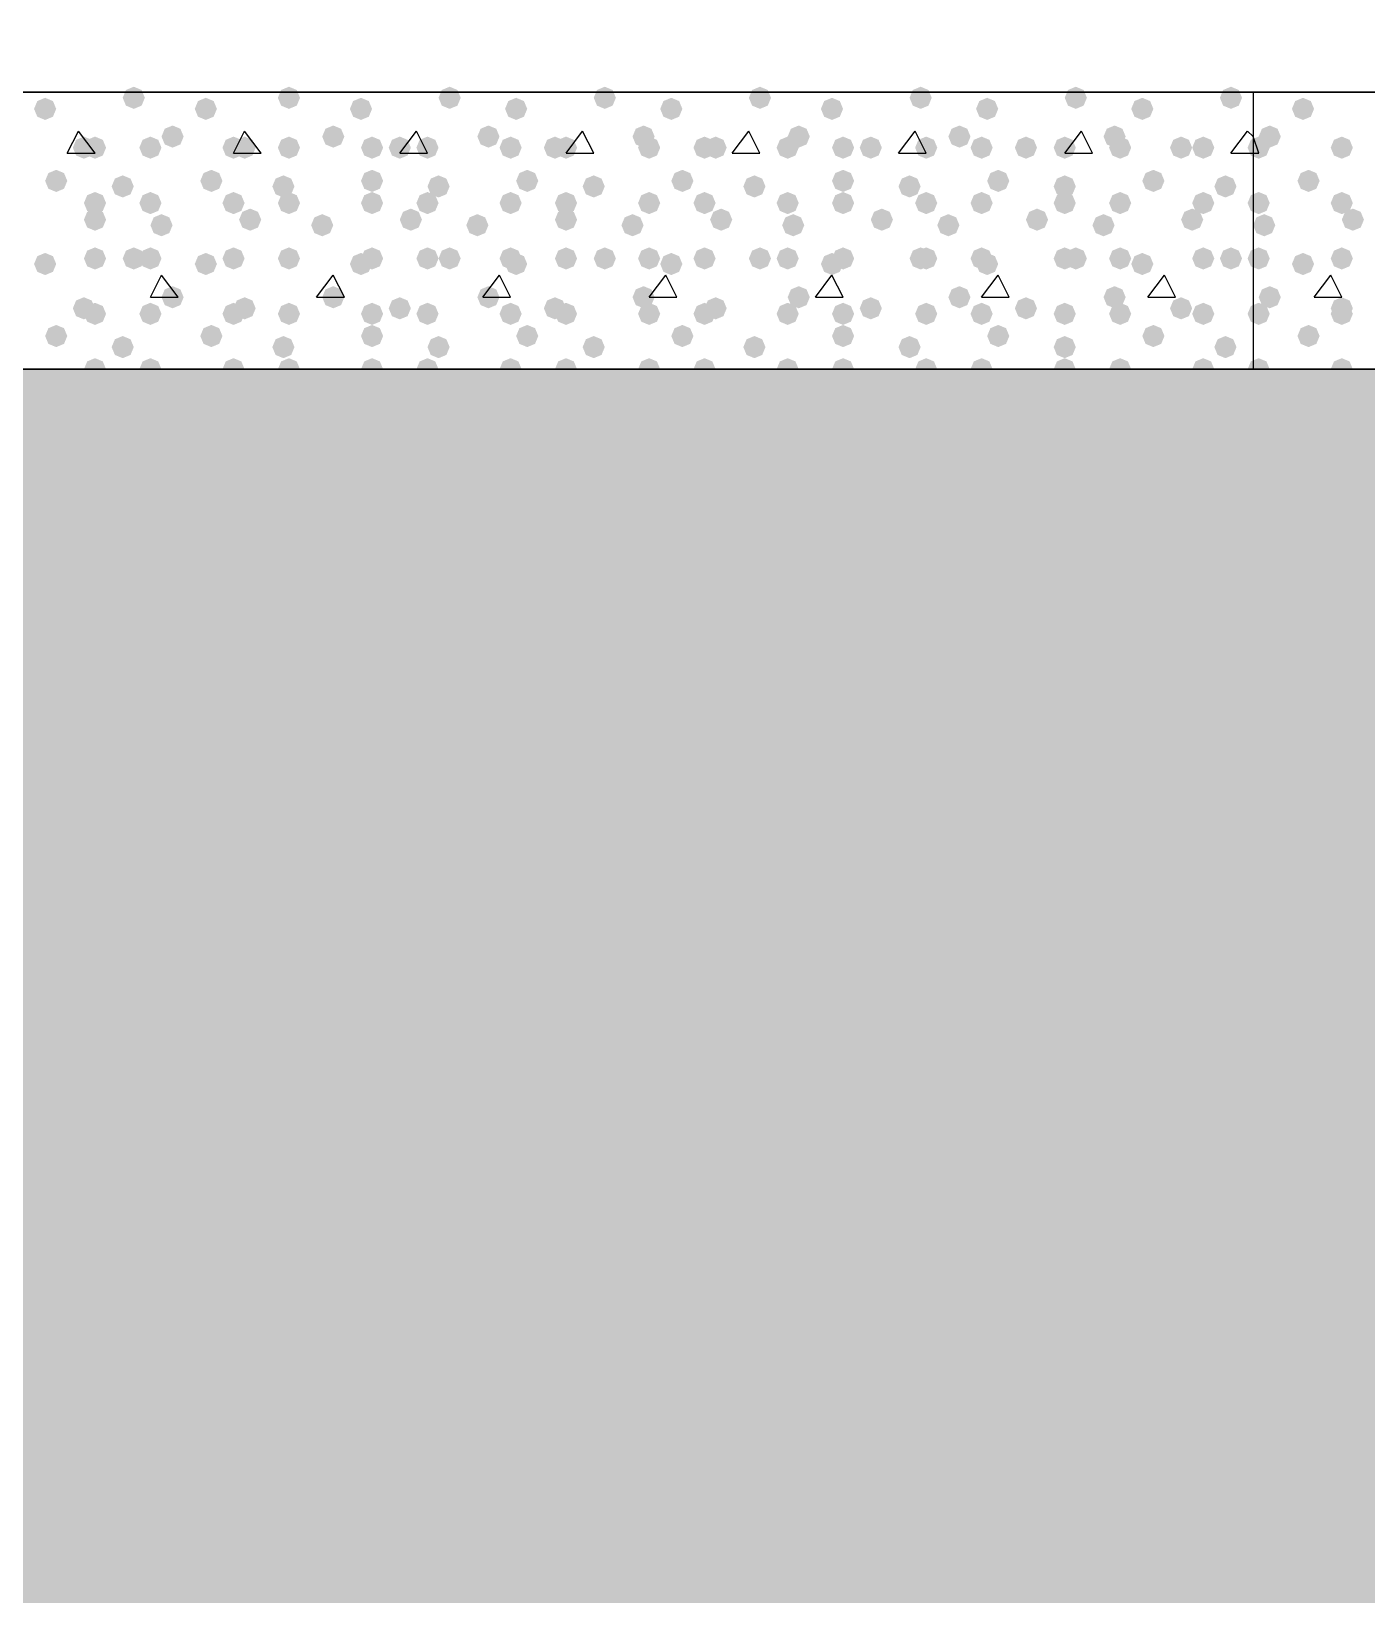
# Model space of a CAD drawing. Header units: millimetres. Extents: x 0 to 420, y 0 to 297.
# Drawn here: x 149.42 to 159.62, y 117.55 to 129.5 of the extents above; entities that cross this region are included whole.
import ezdxf

# ---------------------------------------------------------------- set-up
doc = ezdxf.new("R2010")
doc.units = ezdxf.units.MM
doc.layers.get('0').update_dxf_attribs({"linetype": 'CONTINUOUS'})

msp = doc.modelspace()

# ---------------------------------------------------------------- hatches: boundary and pattern name
at = {"true_color": 0x000008}
for points in [[(150.283333, 128.989667), (150.258463, 128.929871), (150.198667, 128.905), (150.138871, 128.929871), (150.114, 128.989667), (150.138871, 129.049462), (150.198667, 129.074333), (150.258462, 129.049463)], [(151.468667, 128.989667), (151.443796, 128.929871), (151.384, 128.905), (151.324204, 128.929871), (151.299333, 128.989667), (151.324204, 129.049462), (151.384, 129.074333), (151.443796, 129.049463)], [(152.696333, 128.989667), (152.671462, 128.929871), (152.611667, 128.905), (152.551871, 128.929871), (152.527, 128.989667), (152.551871, 129.049462), (152.611667, 129.074333), (152.671462, 129.049463)], [(153.881667, 128.989667), (153.856796, 128.929871), (153.797, 128.905), (153.737204, 128.929871), (153.712333, 128.989667), (153.737204, 129.049462), (153.797, 129.074333), (153.856796, 129.049463)], [(155.067, 128.989667), (155.042129, 128.929871), (154.982333, 128.905), (154.922538, 128.929871), (154.897667, 128.989667), (154.922537, 129.049462), (154.982333, 129.074333), (155.042129, 129.049463)], [(156.294667, 128.989667), (156.269796, 128.929871), (156.21, 128.905), (156.150204, 128.929871), (156.125333, 128.989667), (156.150204, 129.049462), (156.21, 129.074333), (156.269796, 129.049463)], [(157.48, 128.989667), (157.455129, 128.929871), (157.395333, 128.905), (157.335538, 128.929871), (157.310667, 128.989667), (157.335537, 129.049462), (157.395333, 129.074333), (157.455129, 129.049463)], [(158.665333, 128.989667), (158.640463, 128.929871), (158.580667, 128.905), (158.520871, 128.929871), (158.496, 128.989667), (158.520871, 129.049462), (158.580667, 129.074333), (158.640462, 129.049463)], [(149.606, 128.905), (149.581129, 128.845204), (149.521333, 128.820333), (149.461538, 128.845204), (149.436667, 128.905), (149.461537, 128.964796), (149.521333, 128.989667), (149.581129, 128.964796)], [(150.833667, 128.905), (150.808796, 128.845204), (150.749, 128.820333), (150.689204, 128.845204), (150.664333, 128.905), (150.689204, 128.964796), (150.749, 128.989667), (150.808796, 128.964796)], [(152.019, 128.905), (151.994129, 128.845204), (151.934333, 128.820333), (151.874538, 128.845204), (151.849667, 128.905), (151.874537, 128.964796), (151.934333, 128.989667), (151.994129, 128.964796)], [(153.204333, 128.905), (153.179463, 128.845204), (153.119667, 128.820333), (153.059871, 128.845204), (153.035, 128.905), (153.059871, 128.964796), (153.119667, 128.989667), (153.179462, 128.964796)], [(154.389667, 128.905), (154.364796, 128.845204), (154.305, 128.820333), (154.245204, 128.845204), (154.220333, 128.905), (154.245204, 128.964796), (154.305, 128.989667), (154.364796, 128.964796)], [(155.617333, 128.905), (155.592462, 128.845204), (155.532667, 128.820333), (155.472871, 128.845204), (155.448, 128.905), (155.472871, 128.964796), (155.532667, 128.989667), (155.592462, 128.964796)], [(156.802667, 128.905), (156.777796, 128.845204), (156.718, 128.820333), (156.658204, 128.845204), (156.633333, 128.905), (156.658204, 128.964796), (156.718, 128.989667), (156.777796, 128.964796)], [(157.988, 128.905), (157.963129, 128.845204), (157.903333, 128.820333), (157.843538, 128.845204), (157.818667, 128.905), (157.843537, 128.964796), (157.903333, 128.989667), (157.963129, 128.964796)], [(149.902333, 128.608667), (149.877462, 128.548871), (149.817667, 128.524), (149.757871, 128.548871), (149.733, 128.608667), (149.757871, 128.668462), (149.817667, 128.693333), (149.877462, 128.668463)], [(149.987, 128.608667), (149.962129, 128.548871), (149.902333, 128.524), (149.842538, 128.548871), (149.817667, 128.608667), (149.842537, 128.668462), (149.902333, 128.693333), (149.962129, 128.668463)], [(150.410333, 128.608667), (150.385463, 128.548871), (150.325667, 128.524), (150.265871, 128.548871), (150.241, 128.608667), (150.265871, 128.668462), (150.325667, 128.693333), (150.385462, 128.668463)], [(150.579667, 128.693333), (150.554796, 128.633537), (150.495, 128.608667), (150.435204, 128.633537), (150.410333, 128.693333), (150.435204, 128.753129), (150.495, 128.778), (150.554796, 128.753129)], [(151.045333, 128.608667), (151.020463, 128.548871), (150.960667, 128.524), (150.900871, 128.548871), (150.876, 128.608667), (150.900871, 128.668462), (150.960667, 128.693333), (151.020462, 128.668463)], [(151.13, 128.608667), (151.105129, 128.548871), (151.045333, 128.524), (150.985538, 128.548871), (150.960667, 128.608667), (150.985537, 128.668462), (151.045333, 128.693333), (151.105129, 128.668463)], [(151.468667, 128.608667), (151.443796, 128.548871), (151.384, 128.524), (151.324204, 128.548871), (151.299333, 128.608667), (151.324204, 128.668462), (151.384, 128.693333), (151.443796, 128.668463)], [(151.807333, 128.693333), (151.782463, 128.633537), (151.722667, 128.608667), (151.662871, 128.633537), (151.638, 128.693333), (151.662871, 128.753129), (151.722667, 128.778), (151.782462, 128.753129)], [(152.103667, 128.608667), (152.078796, 128.548871), (152.019, 128.524), (151.959204, 128.548871), (151.934333, 128.608667), (151.959204, 128.668462), (152.019, 128.693333), (152.078796, 128.668463)], [(152.315333, 128.608667), (152.290462, 128.548871), (152.230667, 128.524), (152.170871, 128.548871), (152.146, 128.608667), (152.170871, 128.668462), (152.230667, 128.693333), (152.290462, 128.668463)], [(152.527, 128.608667), (152.502129, 128.548871), (152.442333, 128.524), (152.382538, 128.548871), (152.357667, 128.608667), (152.382537, 128.668462), (152.442333, 128.693333), (152.502129, 128.668463)], [(152.992667, 128.693333), (152.967796, 128.633537), (152.908, 128.608667), (152.848204, 128.633537), (152.823333, 128.693333), (152.848204, 128.753129), (152.908, 128.778), (152.967796, 128.753129)], [(153.162, 128.608667), (153.137129, 128.548871), (153.077333, 128.524), (153.017538, 128.548871), (152.992667, 128.608667), (153.017537, 128.668462), (153.077333, 128.693333), (153.137129, 128.668463)], [(153.500667, 128.608667), (153.475796, 128.548871), (153.416, 128.524), (153.356204, 128.548871), (153.331333, 128.608667), (153.356204, 128.668462), (153.416, 128.693333), (153.475796, 128.668463)], [(153.585333, 128.608667), (153.560463, 128.548871), (153.500667, 128.524), (153.440871, 128.548871), (153.416, 128.608667), (153.440871, 128.668462), (153.500667, 128.693333), (153.560462, 128.668463)], [(154.178, 128.693333), (154.153129, 128.633537), (154.093333, 128.608667), (154.033537, 128.633537), (154.008667, 128.693333), (154.033537, 128.753129), (154.093333, 128.778), (154.153129, 128.753129)], [(154.220333, 128.608667), (154.195463, 128.548871), (154.135667, 128.524), (154.075871, 128.548871), (154.051, 128.608667), (154.075871, 128.668462), (154.135667, 128.693333), (154.195462, 128.668463)], [(154.643667, 128.608667), (154.618796, 128.548871), (154.559, 128.524), (154.499204, 128.548871), (154.474333, 128.608667), (154.499204, 128.668462), (154.559, 128.693333), (154.618796, 128.668463)], [(154.728333, 128.608667), (154.703463, 128.548871), (154.643667, 128.524), (154.583871, 128.548871), (154.559, 128.608667), (154.583871, 128.668462), (154.643667, 128.693333), (154.703462, 128.668463)], [(155.278667, 128.608667), (155.253796, 128.548871), (155.194, 128.524), (155.134204, 128.548871), (155.109333, 128.608667), (155.134204, 128.668462), (155.194, 128.693333), (155.253796, 128.668463)], [(155.363333, 128.693333), (155.338462, 128.633537), (155.278667, 128.608667), (155.218871, 128.633537), (155.194, 128.693333), (155.218871, 128.753129), (155.278667, 128.778), (155.338462, 128.753129)], [(155.702, 128.608667), (155.677129, 128.548871), (155.617333, 128.524), (155.557538, 128.548871), (155.532667, 128.608667), (155.557537, 128.668462), (155.617333, 128.693333), (155.677129, 128.668463)], [(155.913667, 128.608667), (155.888796, 128.548871), (155.829, 128.524), (155.769204, 128.548871), (155.744333, 128.608667), (155.769204, 128.668462), (155.829, 128.693333), (155.888796, 128.668463)], [(156.337, 128.608667), (156.312129, 128.548871), (156.252333, 128.524), (156.192538, 128.548871), (156.167667, 128.608667), (156.192537, 128.668462), (156.252333, 128.693333), (156.312129, 128.668463)], [(156.591, 128.693333), (156.566129, 128.633537), (156.506333, 128.608667), (156.446538, 128.633537), (156.421667, 128.693333), (156.446537, 128.753129), (156.506333, 128.778), (156.566129, 128.753129)], [(156.760333, 128.608667), (156.735463, 128.548871), (156.675667, 128.524), (156.615871, 128.548871), (156.591, 128.608667), (156.615871, 128.668462), (156.675667, 128.693333), (156.735462, 128.668463)], [(157.099, 128.608667), (157.074129, 128.548871), (157.014333, 128.524), (156.954538, 128.548871), (156.929667, 128.608667), (156.954537, 128.668462), (157.014333, 128.693333), (157.074129, 128.668463)], [(157.395333, 128.608667), (157.370463, 128.548871), (157.310667, 128.524), (157.250871, 128.548871), (157.226, 128.608667), (157.250871, 128.668462), (157.310667, 128.693333), (157.370462, 128.668463)], [(157.776333, 128.693333), (157.751463, 128.633537), (157.691667, 128.608667), (157.631871, 128.633537), (157.607, 128.693333), (157.631871, 128.753129), (157.691667, 128.778), (157.751462, 128.753129)], [(157.818667, 128.608667), (157.793796, 128.548871), (157.734, 128.524), (157.674204, 128.548871), (157.649333, 128.608667), (157.674204, 128.668462), (157.734, 128.693333), (157.793796, 128.668463)], [(158.284333, 128.608667), (158.259462, 128.548871), (158.199667, 128.524), (158.139871, 128.548871), (158.115, 128.608667), (158.139871, 128.668462), (158.199667, 128.693333), (158.259462, 128.668463)], [(158.453667, 128.608667), (158.428796, 128.548871), (158.369, 128.524), (158.309204, 128.548871), (158.284333, 128.608667), (158.309204, 128.668462), (158.369, 128.693333), (158.428796, 128.668463)], [(149.690667, 128.354667), (149.665796, 128.294871), (149.606, 128.27), (149.546204, 128.294871), (149.521333, 128.354667), (149.546204, 128.414462), (149.606, 128.439333), (149.665796, 128.414463)], [(150.876, 128.354667), (150.851129, 128.294871), (150.791333, 128.27), (150.731538, 128.294871), (150.706667, 128.354667), (150.731537, 128.414462), (150.791333, 128.439333), (150.851129, 128.414463)], [(152.103667, 128.354667), (152.078796, 128.294871), (152.019, 128.27), (151.959204, 128.294871), (151.934333, 128.354667), (151.959204, 128.414462), (152.019, 128.439333), (152.078796, 128.414463)], [(153.289, 128.354667), (153.264129, 128.294871), (153.204333, 128.27), (153.144538, 128.294871), (153.119667, 128.354667), (153.144537, 128.414462), (153.204333, 128.439333), (153.264129, 128.414463)], [(154.474333, 128.354667), (154.449463, 128.294871), (154.389667, 128.27), (154.329871, 128.294871), (154.305, 128.354667), (154.329871, 128.414462), (154.389667, 128.439333), (154.449462, 128.414463)], [(155.702, 128.354667), (155.677129, 128.294871), (155.617333, 128.27), (155.557538, 128.294871), (155.532667, 128.354667), (155.557537, 128.414462), (155.617333, 128.439333), (155.677129, 128.414463)], [(156.887333, 128.354667), (156.862462, 128.294871), (156.802667, 128.27), (156.742871, 128.294871), (156.718, 128.354667), (156.742871, 128.414462), (156.802667, 128.439333), (156.862462, 128.414463)], [(158.072667, 128.354667), (158.047796, 128.294871), (157.988, 128.27), (157.928204, 128.294871), (157.903333, 128.354667), (157.928204, 128.414462), (157.988, 128.439333), (158.047796, 128.414463)], [(150.198667, 128.312333), (150.173796, 128.252537), (150.114, 128.227667), (150.054204, 128.252537), (150.029333, 128.312333), (150.054204, 128.372129), (150.114, 128.397), (150.173796, 128.372129)], [(151.426333, 128.312333), (151.401462, 128.252537), (151.341667, 128.227667), (151.281871, 128.252537), (151.257, 128.312333), (151.281871, 128.372129), (151.341667, 128.397), (151.401462, 128.372129)], [(152.611667, 128.312333), (152.586796, 128.252537), (152.527, 128.227667), (152.467204, 128.252537), (152.442333, 128.312333), (152.467204, 128.372129), (152.527, 128.397), (152.586796, 128.372129)], [(153.797, 128.312333), (153.772129, 128.252537), (153.712333, 128.227667), (153.652538, 128.252537), (153.627667, 128.312333), (153.652537, 128.372129), (153.712333, 128.397), (153.772129, 128.372129)], [(155.024667, 128.312333), (154.999796, 128.252537), (154.94, 128.227667), (154.880204, 128.252537), (154.855333, 128.312333), (154.880204, 128.372129), (154.94, 128.397), (154.999796, 128.372129)], [(156.21, 128.312333), (156.185129, 128.252537), (156.125333, 128.227667), (156.065538, 128.252537), (156.040667, 128.312333), (156.065537, 128.372129), (156.125333, 128.397), (156.185129, 128.372129)], [(157.395333, 128.312333), (157.370463, 128.252537), (157.310667, 128.227667), (157.250871, 128.252537), (157.226, 128.312333), (157.250871, 128.372129), (157.310667, 128.397), (157.370462, 128.372129)], [(158.623, 128.312333), (158.598129, 128.252537), (158.538333, 128.227667), (158.478538, 128.252537), (158.453667, 128.312333), (158.478537, 128.372129), (158.538333, 128.397), (158.598129, 128.372129)], [(149.987, 128.185333), (149.962129, 128.125538), (149.902333, 128.100667), (149.842538, 128.125538), (149.817667, 128.185333), (149.842537, 128.245129), (149.902333, 128.27), (149.962129, 128.245129)], [(150.410333, 128.185333), (150.385463, 128.125538), (150.325667, 128.100667), (150.265871, 128.125538), (150.241, 128.185333), (150.265871, 128.245129), (150.325667, 128.27), (150.385462, 128.245129)], [(151.045333, 128.185333), (151.020463, 128.125538), (150.960667, 128.100667), (150.900871, 128.125538), (150.876, 128.185333), (150.900871, 128.245129), (150.960667, 128.27), (151.020462, 128.245129)], [(151.468667, 128.185333), (151.443796, 128.125538), (151.384, 128.100667), (151.324204, 128.125538), (151.299333, 128.185333), (151.324204, 128.245129), (151.384, 128.27), (151.443796, 128.245129)], [(152.103667, 128.185333), (152.078796, 128.125538), (152.019, 128.100667), (151.959204, 128.125538), (151.934333, 128.185333), (151.959204, 128.245129), (152.019, 128.27), (152.078796, 128.245129)], [(152.527, 128.185333), (152.502129, 128.125538), (152.442333, 128.100667), (152.382538, 128.125538), (152.357667, 128.185333), (152.382537, 128.245129), (152.442333, 128.27), (152.502129, 128.245129)], [(153.162, 128.185333), (153.137129, 128.125538), (153.077333, 128.100667), (153.017538, 128.125538), (152.992667, 128.185333), (153.017537, 128.245129), (153.077333, 128.27), (153.137129, 128.245129)], [(153.585333, 128.185333), (153.560463, 128.125538), (153.500667, 128.100667), (153.440871, 128.125538), (153.416, 128.185333), (153.440871, 128.245129), (153.500667, 128.27), (153.560462, 128.245129)], [(154.220333, 128.185333), (154.195463, 128.125538), (154.135667, 128.100667), (154.075871, 128.125538), (154.051, 128.185333), (154.075871, 128.245129), (154.135667, 128.27), (154.195462, 128.245129)], [(154.643667, 128.185333), (154.618796, 128.125538), (154.559, 128.100667), (154.499204, 128.125538), (154.474333, 128.185333), (154.499204, 128.245129), (154.559, 128.27), (154.618796, 128.245129)], [(155.278667, 128.185333), (155.253796, 128.125538), (155.194, 128.100667), (155.134204, 128.125538), (155.109333, 128.185333), (155.134204, 128.245129), (155.194, 128.27), (155.253796, 128.245129)], [(155.702, 128.185333), (155.677129, 128.125538), (155.617333, 128.100667), (155.557538, 128.125538), (155.532667, 128.185333), (155.557537, 128.245129), (155.617333, 128.27), (155.677129, 128.245129)], [(156.337, 128.185333), (156.312129, 128.125538), (156.252333, 128.100667), (156.192538, 128.125538), (156.167667, 128.185333), (156.192537, 128.245129), (156.252333, 128.27), (156.312129, 128.245129)], [(156.760333, 128.185333), (156.735463, 128.125538), (156.675667, 128.100667), (156.615871, 128.125538), (156.591, 128.185333), (156.615871, 128.245129), (156.675667, 128.27), (156.735462, 128.245129)], [(157.395333, 128.185333), (157.370463, 128.125538), (157.310667, 128.100667), (157.250871, 128.125538), (157.226, 128.185333), (157.250871, 128.245129), (157.310667, 128.27), (157.370462, 128.245129)], [(157.818667, 128.185333), (157.793796, 128.125538), (157.734, 128.100667), (157.674204, 128.125538), (157.649333, 128.185333), (157.674204, 128.245129), (157.734, 128.27), (157.793796, 128.245129)], [(158.453667, 128.185333), (158.428796, 128.125538), (158.369, 128.100667), (158.309204, 128.125538), (158.284333, 128.185333), (158.309204, 128.245129), (158.369, 128.27), (158.428796, 128.245129)], [(149.987, 128.058333), (149.962129, 127.998538), (149.902333, 127.973667), (149.842538, 127.998538), (149.817667, 128.058333), (149.842537, 128.118129), (149.902333, 128.143), (149.962129, 128.118129)], [(150.495, 128.016), (150.470129, 127.956204), (150.410333, 127.931333), (150.350538, 127.956204), (150.325667, 128.016), (150.350537, 128.075796), (150.410333, 128.100667), (150.470129, 128.075796)], [(151.172333, 128.058333), (151.147462, 127.998538), (151.087667, 127.973667), (151.027871, 127.998538), (151.003, 128.058333), (151.027871, 128.118129), (151.087667, 128.143), (151.147462, 128.118129)], [(151.722667, 128.016), (151.697796, 127.956204), (151.638, 127.931333), (151.578204, 127.956204), (151.553333, 128.016), (151.578204, 128.075796), (151.638, 128.100667), (151.697796, 128.075796)], [(152.4, 128.058333), (152.375129, 127.998538), (152.315333, 127.973667), (152.255538, 127.998538), (152.230667, 128.058333), (152.255537, 128.118129), (152.315333, 128.143), (152.375129, 128.118129)], [(152.908, 128.016), (152.883129, 127.956204), (152.823333, 127.931333), (152.763537, 127.956204), (152.738667, 128.016), (152.763537, 128.075796), (152.823333, 128.100667), (152.883129, 128.075796)], [(153.585333, 128.058333), (153.560463, 127.998538), (153.500667, 127.973667), (153.440871, 127.998538), (153.416, 128.058333), (153.440871, 128.118129), (153.500667, 128.143), (153.560462, 128.118129)], [(154.093333, 128.016), (154.068463, 127.956204), (154.008667, 127.931333), (153.948871, 127.956204), (153.924, 128.016), (153.948871, 128.075796), (154.008667, 128.100667), (154.068462, 128.075796)], [(154.770667, 128.058333), (154.745796, 127.998538), (154.686, 127.973667), (154.626204, 127.998538), (154.601333, 128.058333), (154.626204, 128.118129), (154.686, 128.143), (154.745796, 128.118129)], [(155.321, 128.016), (155.296129, 127.956204), (155.236333, 127.931333), (155.176538, 127.956204), (155.151667, 128.016), (155.176537, 128.075796), (155.236333, 128.100667), (155.296129, 128.075796)], [(155.998333, 128.058333), (155.973462, 127.998538), (155.913667, 127.973667), (155.853871, 127.998538), (155.829, 128.058333), (155.853871, 128.118129), (155.913667, 128.143), (155.973462, 128.118129)], [(156.506333, 128.016), (156.481462, 127.956204), (156.421667, 127.931333), (156.361871, 127.956204), (156.337, 128.016), (156.361871, 128.075796), (156.421667, 128.100667), (156.481462, 128.075796)], [(157.183667, 128.058333), (157.158796, 127.998538), (157.099, 127.973667), (157.039204, 127.998538), (157.014333, 128.058333), (157.039204, 128.118129), (157.099, 128.143), (157.158796, 128.118129)], [(157.691667, 128.016), (157.666796, 127.956204), (157.607, 127.931333), (157.547204, 127.956204), (157.522333, 128.016), (157.547204, 128.075796), (157.607, 128.100667), (157.666796, 128.075796)], [(158.369, 128.058333), (158.344129, 127.998538), (158.284333, 127.973667), (158.224538, 127.998538), (158.199667, 128.058333), (158.224537, 128.118129), (158.284333, 128.143), (158.344129, 128.118129)], [(149.987, 127.762), (149.962129, 127.702204), (149.902333, 127.677333), (149.842538, 127.702204), (149.817667, 127.762), (149.842537, 127.821796), (149.902333, 127.846667), (149.962129, 127.821796)], [(150.283333, 127.762), (150.258463, 127.702204), (150.198667, 127.677333), (150.138871, 127.702204), (150.114, 127.762), (150.138871, 127.821796), (150.198667, 127.846667), (150.258462, 127.821796)], [(150.410333, 127.762), (150.385463, 127.702204), (150.325667, 127.677333), (150.265871, 127.702204), (150.241, 127.762), (150.265871, 127.821796), (150.325667, 127.846667), (150.385462, 127.821796)], [(151.045333, 127.762), (151.020463, 127.702204), (150.960667, 127.677333), (150.900871, 127.702204), (150.876, 127.762), (150.900871, 127.821796), (150.960667, 127.846667), (151.020462, 127.821796)], [(151.468667, 127.762), (151.443796, 127.702204), (151.384, 127.677333), (151.324204, 127.702204), (151.299333, 127.762), (151.324204, 127.821796), (151.384, 127.846667), (151.443796, 127.821796)], [(151.468667, 127.762), (151.443796, 127.702204), (151.384, 127.677333), (151.324204, 127.702204), (151.299333, 127.762), (151.324204, 127.821796), (151.384, 127.846667), (151.443796, 127.821796)], [(152.103667, 127.762), (152.078796, 127.702204), (152.019, 127.677333), (151.959204, 127.702204), (151.934333, 127.762), (151.959204, 127.821796), (152.019, 127.846667), (152.078796, 127.821796)], [(152.527, 127.762), (152.502129, 127.702204), (152.442333, 127.677333), (152.382538, 127.702204), (152.357667, 127.762), (152.382537, 127.821796), (152.442333, 127.846667), (152.502129, 127.821796)], [(152.696333, 127.762), (152.671462, 127.702204), (152.611667, 127.677333), (152.551871, 127.702204), (152.527, 127.762), (152.551871, 127.821796), (152.611667, 127.846667), (152.671462, 127.821796)], [(153.162, 127.762), (153.137129, 127.702204), (153.077333, 127.677333), (153.017538, 127.702204), (152.992667, 127.762), (153.017537, 127.821796), (153.077333, 127.846667), (153.137129, 127.821796)], [(153.585333, 127.762), (153.560463, 127.702204), (153.500667, 127.677333), (153.440871, 127.702204), (153.416, 127.762), (153.440871, 127.821796), (153.500667, 127.846667), (153.560462, 127.821796)], [(153.881667, 127.762), (153.856796, 127.702204), (153.797, 127.677333), (153.737204, 127.702204), (153.712333, 127.762), (153.737204, 127.821796), (153.797, 127.846667), (153.856796, 127.821796)], [(154.220333, 127.762), (154.195463, 127.702204), (154.135667, 127.677333), (154.075871, 127.702204), (154.051, 127.762), (154.075871, 127.821796), (154.135667, 127.846667), (154.195462, 127.821796)], [(154.643667, 127.762), (154.618796, 127.702204), (154.559, 127.677333), (154.499204, 127.702204), (154.474333, 127.762), (154.499204, 127.821796), (154.559, 127.846667), (154.618796, 127.821796)], [(155.067, 127.762), (155.042129, 127.702204), (154.982333, 127.677333), (154.922538, 127.702204), (154.897667, 127.762), (154.922537, 127.821796), (154.982333, 127.846667), (155.042129, 127.821796)], [(155.278667, 127.762), (155.253796, 127.702204), (155.194, 127.677333), (155.134204, 127.702204), (155.109333, 127.762), (155.134204, 127.821796), (155.194, 127.846667), (155.253796, 127.821796)], [(155.702, 127.762), (155.677129, 127.702204), (155.617333, 127.677333), (155.557538, 127.702204), (155.532667, 127.762), (155.557537, 127.821796), (155.617333, 127.846667), (155.677129, 127.821796)], [(156.294667, 127.762), (156.269796, 127.702204), (156.21, 127.677333), (156.150204, 127.702204), (156.125333, 127.762), (156.150204, 127.821796), (156.21, 127.846667), (156.269796, 127.821796)], [(156.337, 127.762), (156.312129, 127.702204), (156.252333, 127.677333), (156.192538, 127.702204), (156.167667, 127.762), (156.192537, 127.821796), (156.252333, 127.846667), (156.312129, 127.821796)], [(156.760333, 127.762), (156.735463, 127.702204), (156.675667, 127.677333), (156.615871, 127.702204), (156.591, 127.762), (156.615871, 127.821796), (156.675667, 127.846667), (156.735462, 127.821796)], [(157.395333, 127.762), (157.370463, 127.702204), (157.310667, 127.677333), (157.250871, 127.702204), (157.226, 127.762), (157.250871, 127.821796), (157.310667, 127.846667), (157.370462, 127.821796)], [(157.48, 127.762), (157.455129, 127.702204), (157.395333, 127.677333), (157.335538, 127.702204), (157.310667, 127.762), (157.335537, 127.821796), (157.395333, 127.846667), (157.455129, 127.821796)], [(157.818667, 127.762), (157.793796, 127.702204), (157.734, 127.677333), (157.674204, 127.702204), (157.649333, 127.762), (157.674204, 127.821796), (157.734, 127.846667), (157.793796, 127.821796)], [(158.453667, 127.762), (158.428796, 127.702204), (158.369, 127.677333), (158.309204, 127.702204), (158.284333, 127.762), (158.309204, 127.821796), (158.369, 127.846667), (158.428796, 127.821796)], [(158.665333, 127.762), (158.640463, 127.702204), (158.580667, 127.677333), (158.520871, 127.702204), (158.496, 127.762), (158.520871, 127.821796), (158.580667, 127.846667), (158.640462, 127.821796)], [(149.606, 127.719667), (149.581129, 127.659871), (149.521333, 127.635), (149.461538, 127.659871), (149.436667, 127.719667), (149.461537, 127.779462), (149.521333, 127.804333), (149.581129, 127.779463)], [(150.833667, 127.719667), (150.808796, 127.659871), (150.749, 127.635), (150.689204, 127.659871), (150.664333, 127.719667), (150.689204, 127.779462), (150.749, 127.804333), (150.808796, 127.779463)], [(152.019, 127.719667), (151.994129, 127.659871), (151.934333, 127.635), (151.874538, 127.659871), (151.849667, 127.719667), (151.874537, 127.779462), (151.934333, 127.804333), (151.994129, 127.779463)], [(153.204333, 127.719667), (153.179463, 127.659871), (153.119667, 127.635), (153.059871, 127.659871), (153.035, 127.719667), (153.059871, 127.779462), (153.119667, 127.804333), (153.179462, 127.779463)], [(154.389667, 127.719667), (154.364796, 127.659871), (154.305, 127.635), (154.245204, 127.659871), (154.220333, 127.719667), (154.245204, 127.779462), (154.305, 127.804333), (154.364796, 127.779463)], [(155.617333, 127.719667), (155.592462, 127.659871), (155.532667, 127.635), (155.472871, 127.659871), (155.448, 127.719667), (155.472871, 127.779462), (155.532667, 127.804333), (155.592462, 127.779463)], [(156.802667, 127.719667), (156.777796, 127.659871), (156.718, 127.635), (156.658204, 127.659871), (156.633333, 127.719667), (156.658204, 127.779462), (156.718, 127.804333), (156.777796, 127.779463)], [(157.988, 127.719667), (157.963129, 127.659871), (157.903333, 127.635), (157.843538, 127.659871), (157.818667, 127.719667), (157.843537, 127.779462), (157.903333, 127.804333), (157.963129, 127.779463)], [(150.579667, 127.465667), (150.554796, 127.405871), (150.495, 127.381), (150.435204, 127.405871), (150.410333, 127.465667), (150.435204, 127.525462), (150.495, 127.550333), (150.554796, 127.525463)], [(151.807333, 127.465667), (151.782463, 127.405871), (151.722667, 127.381), (151.662871, 127.405871), (151.638, 127.465667), (151.662871, 127.525462), (151.722667, 127.550333), (151.782462, 127.525463)], [(152.992667, 127.465667), (152.967796, 127.405871), (152.908, 127.381), (152.848204, 127.405871), (152.823333, 127.465667), (152.848204, 127.525462), (152.908, 127.550333), (152.967796, 127.525463)], [(154.178, 127.465667), (154.153129, 127.405871), (154.093333, 127.381), (154.033537, 127.405871), (154.008667, 127.465667), (154.033537, 127.525462), (154.093333, 127.550333), (154.153129, 127.525463)], [(155.363333, 127.465667), (155.338462, 127.405871), (155.278667, 127.381), (155.218871, 127.405871), (155.194, 127.465667), (155.218871, 127.525462), (155.278667, 127.550333), (155.338462, 127.525463)], [(156.591, 127.465667), (156.566129, 127.405871), (156.506333, 127.381), (156.446538, 127.405871), (156.421667, 127.465667), (156.446537, 127.525462), (156.506333, 127.550333), (156.566129, 127.525463)], [(157.776333, 127.465667), (157.751463, 127.405871), (157.691667, 127.381), (157.631871, 127.405871), (157.607, 127.465667), (157.631871, 127.525462), (157.691667, 127.550333), (157.751462, 127.525463)], [(149.902333, 127.381), (149.877462, 127.321204), (149.817667, 127.296333), (149.757871, 127.321204), (149.733, 127.381), (149.757871, 127.440796), (149.817667, 127.465667), (149.877462, 127.440796)], [(149.987, 127.338667), (149.962129, 127.278871), (149.902333, 127.254), (149.842538, 127.278871), (149.817667, 127.338667), (149.842537, 127.398462), (149.902333, 127.423333), (149.962129, 127.398463)], [(150.410333, 127.338667), (150.385463, 127.278871), (150.325667, 127.254), (150.265871, 127.278871), (150.241, 127.338667), (150.265871, 127.398462), (150.325667, 127.423333), (150.385462, 127.398463)], [(151.045333, 127.338667), (151.020463, 127.278871), (150.960667, 127.254), (150.900871, 127.278871), (150.876, 127.338667), (150.900871, 127.398462), (150.960667, 127.423333), (151.020462, 127.398463)], [(151.13, 127.381), (151.105129, 127.321204), (151.045333, 127.296333), (150.985538, 127.321204), (150.960667, 127.381), (150.985537, 127.440796), (151.045333, 127.465667), (151.105129, 127.440796)], [(151.468667, 127.338667), (151.443796, 127.278871), (151.384, 127.254), (151.324204, 127.278871), (151.299333, 127.338667), (151.324204, 127.398462), (151.384, 127.423333), (151.443796, 127.398463)], [(152.103667, 127.338667), (152.078796, 127.278871), (152.019, 127.254), (151.959204, 127.278871), (151.934333, 127.338667), (151.959204, 127.398462), (152.019, 127.423333), (152.078796, 127.398463)], [(152.315333, 127.381), (152.290462, 127.321204), (152.230667, 127.296333), (152.170871, 127.321204), (152.146, 127.381), (152.170871, 127.440796), (152.230667, 127.465667), (152.290462, 127.440796)], [(152.527, 127.338667), (152.502129, 127.278871), (152.442333, 127.254), (152.382538, 127.278871), (152.357667, 127.338667), (152.382537, 127.398462), (152.442333, 127.423333), (152.502129, 127.398463)], [(153.162, 127.338667), (153.137129, 127.278871), (153.077333, 127.254), (153.017538, 127.278871), (152.992667, 127.338667), (153.017537, 127.398462), (153.077333, 127.423333), (153.137129, 127.398463)], [(153.500667, 127.381), (153.475796, 127.321204), (153.416, 127.296333), (153.356204, 127.321204), (153.331333, 127.381), (153.356204, 127.440796), (153.416, 127.465667), (153.475796, 127.440796)], [(153.585333, 127.338667), (153.560463, 127.278871), (153.500667, 127.254), (153.440871, 127.278871), (153.416, 127.338667), (153.440871, 127.398462), (153.500667, 127.423333), (153.560462, 127.398463)], [(154.220333, 127.338667), (154.195463, 127.278871), (154.135667, 127.254), (154.075871, 127.278871), (154.051, 127.338667), (154.075871, 127.398462), (154.135667, 127.423333), (154.195462, 127.398463)], [(154.643667, 127.338667), (154.618796, 127.278871), (154.559, 127.254), (154.499204, 127.278871), (154.474333, 127.338667), (154.499204, 127.398462), (154.559, 127.423333), (154.618796, 127.398463)], [(154.728333, 127.381), (154.703463, 127.321204), (154.643667, 127.296333), (154.583871, 127.321204), (154.559, 127.381), (154.583871, 127.440796), (154.643667, 127.465667), (154.703462, 127.440796)], [(155.278667, 127.338667), (155.253796, 127.278871), (155.194, 127.254), (155.134204, 127.278871), (155.109333, 127.338667), (155.134204, 127.398462), (155.194, 127.423333), (155.253796, 127.398463)], [(155.702, 127.338667), (155.677129, 127.278871), (155.617333, 127.254), (155.557538, 127.278871), (155.532667, 127.338667), (155.557537, 127.398462), (155.617333, 127.423333), (155.677129, 127.398463)], [(155.913667, 127.381), (155.888796, 127.321204), (155.829, 127.296333), (155.769204, 127.321204), (155.744333, 127.381), (155.769204, 127.440796), (155.829, 127.465667), (155.888796, 127.440796)], [(156.337, 127.338667), (156.312129, 127.278871), (156.252333, 127.254), (156.192538, 127.278871), (156.167667, 127.338667), (156.192537, 127.398462), (156.252333, 127.423333), (156.312129, 127.398463)], [(156.760333, 127.338667), (156.735463, 127.278871), (156.675667, 127.254), (156.615871, 127.278871), (156.591, 127.338667), (156.615871, 127.398462), (156.675667, 127.423333), (156.735462, 127.398463)], [(157.099, 127.381), (157.074129, 127.321204), (157.014333, 127.296333), (156.954538, 127.321204), (156.929667, 127.381), (156.954537, 127.440796), (157.014333, 127.465667), (157.074129, 127.440796)], [(157.395333, 127.338667), (157.370463, 127.278871), (157.310667, 127.254), (157.250871, 127.278871), (157.226, 127.338667), (157.250871, 127.398462), (157.310667, 127.423333), (157.370462, 127.398463)], [(157.818667, 127.338667), (157.793796, 127.278871), (157.734, 127.254), (157.674204, 127.278871), (157.649333, 127.338667), (157.674204, 127.398462), (157.734, 127.423333), (157.793796, 127.398463)], [(158.284333, 127.381), (158.259462, 127.321204), (158.199667, 127.296333), (158.139871, 127.321204), (158.115, 127.381), (158.139871, 127.440796), (158.199667, 127.465667), (158.259462, 127.440796)], [(158.453667, 127.338667), (158.428796, 127.278871), (158.369, 127.254), (158.309204, 127.278871), (158.284333, 127.338667), (158.309204, 127.398462), (158.369, 127.423333), (158.428796, 127.398463)], [(149.690667, 127.169333), (149.665796, 127.109537), (149.606, 127.084667), (149.546204, 127.109537), (149.521333, 127.169333), (149.546204, 127.229129), (149.606, 127.254), (149.665796, 127.229129)], [(150.876, 127.169333), (150.851129, 127.109537), (150.791333, 127.084667), (150.731538, 127.109537), (150.706667, 127.169333), (150.731537, 127.229129), (150.791333, 127.254), (150.851129, 127.229129)], [(152.103667, 127.169333), (152.078796, 127.109537), (152.019, 127.084667), (151.959204, 127.109537), (151.934333, 127.169333), (151.959204, 127.229129), (152.019, 127.254), (152.078796, 127.229129)], [(153.289, 127.169333), (153.264129, 127.109537), (153.204333, 127.084667), (153.144538, 127.109537), (153.119667, 127.169333), (153.144537, 127.229129), (153.204333, 127.254), (153.264129, 127.229129)], [(154.474333, 127.169333), (154.449463, 127.109537), (154.389667, 127.084667), (154.329871, 127.109537), (154.305, 127.169333), (154.329871, 127.229129), (154.389667, 127.254), (154.449462, 127.229129)], [(155.702, 127.169333), (155.677129, 127.109537), (155.617333, 127.084667), (155.557538, 127.109537), (155.532667, 127.169333), (155.557537, 127.229129), (155.617333, 127.254), (155.677129, 127.229129)], [(156.887333, 127.169333), (156.862462, 127.109537), (156.802667, 127.084667), (156.742871, 127.109537), (156.718, 127.169333), (156.742871, 127.229129), (156.802667, 127.254), (156.862462, 127.229129)], [(158.072667, 127.169333), (158.047796, 127.109537), (157.988, 127.084667), (157.928204, 127.109537), (157.903333, 127.169333), (157.928204, 127.229129), (157.988, 127.254), (158.047796, 127.229129)], [(150.198667, 127.084667), (150.173796, 127.024871), (150.114, 127), (150.054204, 127.024871), (150.029333, 127.084667), (150.054204, 127.144462), (150.114, 127.169333), (150.173796, 127.144463)], [(151.426333, 127.084667), (151.401462, 127.024871), (151.341667, 127), (151.281871, 127.024871), (151.257, 127.084667), (151.281871, 127.144462), (151.341667, 127.169333), (151.401462, 127.144463)], [(152.611667, 127.084667), (152.586796, 127.024871), (152.527, 127), (152.467204, 127.024871), (152.442333, 127.084667), (152.467204, 127.144462), (152.527, 127.169333), (152.586796, 127.144463)], [(153.797, 127.084667), (153.772129, 127.024871), (153.712333, 127), (153.652538, 127.024871), (153.627667, 127.084667), (153.652537, 127.144462), (153.712333, 127.169333), (153.772129, 127.144463)], [(155.024667, 127.084667), (154.999796, 127.024871), (154.94, 127), (154.880204, 127.024871), (154.855333, 127.084667), (154.880204, 127.144462), (154.94, 127.169333), (154.999796, 127.144463)], [(156.21, 127.084667), (156.185129, 127.024871), (156.125333, 127), (156.065538, 127.024871), (156.040667, 127.084667), (156.065537, 127.144462), (156.125333, 127.169333), (156.185129, 127.144463)], [(157.395333, 127.084667), (157.370463, 127.024871), (157.310667, 127), (157.250871, 127.024871), (157.226, 127.084667), (157.250871, 127.144462), (157.310667, 127.169333), (157.370462, 127.144463)], [(158.623, 127.084667), (158.598129, 127.024871), (158.538333, 127), (158.478538, 127.024871), (158.453667, 127.084667), (158.478537, 127.144462), (158.538333, 127.169333), (158.598129, 127.144463)], [(149.987, 126.915333), (149.962129, 126.855538), (149.902333, 126.830667), (149.842538, 126.855538), (149.817667, 126.915333), (149.842537, 126.975129), (149.902333, 127), (149.962129, 126.975129)], [(150.410333, 126.915333), (150.385463, 126.855538), (150.325667, 126.830667), (150.265871, 126.855538), (150.241, 126.915333), (150.265871, 126.975129), (150.325667, 127), (150.385462, 126.975129)], [(151.045333, 126.915333), (151.020463, 126.855538), (150.960667, 126.830667), (150.900871, 126.855538), (150.876, 126.915333), (150.900871, 126.975129), (150.960667, 127), (151.020462, 126.975129)], [(151.468667, 126.915333), (151.443796, 126.855538), (151.384, 126.830667), (151.324204, 126.855538), (151.299333, 126.915333), (151.324204, 126.975129), (151.384, 127), (151.443796, 126.975129)], [(152.103667, 126.915333), (152.078796, 126.855538), (152.019, 126.830667), (151.959204, 126.855538), (151.934333, 126.915333), (151.959204, 126.975129), (152.019, 127), (152.078796, 126.975129)], [(152.527, 126.915333), (152.502129, 126.855538), (152.442333, 126.830667), (152.382538, 126.855538), (152.357667, 126.915333), (152.382537, 126.975129), (152.442333, 127), (152.502129, 126.975129)], [(153.162, 126.915333), (153.137129, 126.855538), (153.077333, 126.830667), (153.017538, 126.855538), (152.992667, 126.915333), (153.017537, 126.975129), (153.077333, 127), (153.137129, 126.975129)], [(153.585333, 126.915333), (153.560463, 126.855538), (153.500667, 126.830667), (153.440871, 126.855538), (153.416, 126.915333), (153.440871, 126.975129), (153.500667, 127), (153.560462, 126.975129)], [(154.220333, 126.915333), (154.195463, 126.855538), (154.135667, 126.830667), (154.075871, 126.855538), (154.051, 126.915333), (154.075871, 126.975129), (154.135667, 127), (154.195462, 126.975129)], [(154.643667, 126.915333), (154.618796, 126.855538), (154.559, 126.830667), (154.499204, 126.855538), (154.474333, 126.915333), (154.499204, 126.975129), (154.559, 127), (154.618796, 126.975129)], [(155.278667, 126.915333), (155.253796, 126.855538), (155.194, 126.830667), (155.134204, 126.855538), (155.109333, 126.915333), (155.134204, 126.975129), (155.194, 127), (155.253796, 126.975129)], [(155.702, 126.915333), (155.677129, 126.855538), (155.617333, 126.830667), (155.557538, 126.855538), (155.532667, 126.915333), (155.557537, 126.975129), (155.617333, 127), (155.677129, 126.975129)], [(156.337, 126.915333), (156.312129, 126.855538), (156.252333, 126.830667), (156.192538, 126.855538), (156.167667, 126.915333), (156.192537, 126.975129), (156.252333, 127), (156.312129, 126.975129)], [(156.760333, 126.915333), (156.735463, 126.855538), (156.675667, 126.830667), (156.615871, 126.855538), (156.591, 126.915333), (156.615871, 126.975129), (156.675667, 127), (156.735462, 126.975129)], [(157.395333, 126.915333), (157.370463, 126.855538), (157.310667, 126.830667), (157.250871, 126.855538), (157.226, 126.915333), (157.250871, 126.975129), (157.310667, 127), (157.370462, 126.975129)], [(157.818667, 126.915333), (157.793796, 126.855538), (157.734, 126.830667), (157.674204, 126.855538), (157.649333, 126.915333), (157.674204, 126.975129), (157.734, 127), (157.793796, 126.975129)], [(158.453667, 126.915333), (158.428796, 126.855538), (158.369, 126.830667), (158.309204, 126.855538), (158.284333, 126.915333), (158.309204, 126.975129), (158.369, 127), (158.428796, 126.975129)]]:
    msp.add_hatch(color=0, dxfattribs=at).paths.add_polyline_path(points, flags=0)
at = {"true_color": 0x000007}
for points in [[(159.215667, 128.905), (159.190796, 128.845204), (159.131, 128.820333), (159.071204, 128.845204), (159.046333, 128.905), (159.071204, 128.964796), (159.131, 128.989667), (159.190796, 128.964796)], [(158.877, 128.608667), (158.852129, 128.548871), (158.792333, 128.524), (158.732538, 128.548871), (158.707667, 128.608667), (158.732537, 128.668462), (158.792333, 128.693333), (158.852129, 128.668463)], [(158.961667, 128.693333), (158.936796, 128.633537), (158.877, 128.608667), (158.817204, 128.633537), (158.792333, 128.693333), (158.817204, 128.753129), (158.877, 128.778), (158.936796, 128.753129)], [(159.512, 128.608667), (159.487129, 128.548871), (159.427333, 128.524), (159.367538, 128.548871), (159.342667, 128.608667), (159.367537, 128.668462), (159.427333, 128.693333), (159.487129, 128.668463)], [(159.512, 128.608667), (159.487129, 128.548871), (159.427333, 128.524), (159.367538, 128.548871), (159.342667, 128.608667), (159.367537, 128.668462), (159.427333, 128.693333), (159.487129, 128.668463)], [(159.258, 128.354667), (159.233129, 128.294871), (159.173333, 128.27), (159.113538, 128.294871), (159.088667, 128.354667), (159.113537, 128.414462), (159.173333, 128.439333), (159.233129, 128.414463)], [(158.877, 128.185333), (158.852129, 128.125538), (158.792333, 128.100667), (158.732538, 128.125538), (158.707667, 128.185333), (158.732537, 128.245129), (158.792333, 128.27), (158.852129, 128.245129)], [(159.512, 128.185333), (159.487129, 128.125538), (159.427333, 128.100667), (159.367538, 128.125538), (159.342667, 128.185333), (159.367537, 128.245129), (159.427333, 128.27), (159.487129, 128.245129)], [(158.919333, 128.016), (158.894463, 127.956204), (158.834667, 127.931333), (158.774871, 127.956204), (158.75, 128.016), (158.774871, 128.075796), (158.834667, 128.100667), (158.894462, 128.075796)], [(159.596667, 128.058333), (159.571796, 127.998538), (159.512, 127.973667), (159.452204, 127.998538), (159.427333, 128.058333), (159.452204, 128.118129), (159.512, 128.143), (159.571796, 128.118129)], [(158.877, 127.762), (158.852129, 127.702204), (158.792333, 127.677333), (158.732538, 127.702204), (158.707667, 127.762), (158.732537, 127.821796), (158.792333, 127.846667), (158.852129, 127.821796)], [(159.512, 127.762), (159.487129, 127.702204), (159.427333, 127.677333), (159.367538, 127.702204), (159.342667, 127.762), (159.367537, 127.821796), (159.427333, 127.846667), (159.487129, 127.821796)], [(159.215667, 127.719667), (159.190796, 127.659871), (159.131, 127.635), (159.071204, 127.659871), (159.046333, 127.719667), (159.071204, 127.779462), (159.131, 127.804333), (159.190796, 127.779463)], [(158.961667, 127.465667), (158.936796, 127.405871), (158.877, 127.381), (158.817204, 127.405871), (158.792333, 127.465667), (158.817204, 127.525462), (158.877, 127.550333), (158.936796, 127.525463)], [(158.877, 127.338667), (158.852129, 127.278871), (158.792333, 127.254), (158.732538, 127.278871), (158.707667, 127.338667), (158.732537, 127.398462), (158.792333, 127.423333), (158.852129, 127.398463)], [(159.512, 127.381), (159.487129, 127.321204), (159.427333, 127.296333), (159.367538, 127.321204), (159.342667, 127.381), (159.367537, 127.440796), (159.427333, 127.465667), (159.487129, 127.440796)], [(159.512, 127.338667), (159.487129, 127.278871), (159.427333, 127.254), (159.367538, 127.278871), (159.342667, 127.338667), (159.367537, 127.398462), (159.427333, 127.423333), (159.487129, 127.398463)], [(159.258, 127.169333), (159.233129, 127.109537), (159.173333, 127.084667), (159.113538, 127.109537), (159.088667, 127.169333), (159.113537, 127.229129), (159.173333, 127.254), (159.233129, 127.229129)], [(158.877, 126.915333), (158.852129, 126.855538), (158.792333, 126.830667), (158.732538, 126.855538), (158.707667, 126.915333), (158.732537, 126.975129), (158.792333, 127), (158.852129, 126.975129)], [(159.512, 126.915333), (159.487129, 126.855538), (159.427333, 126.830667), (159.367538, 126.855538), (159.342667, 126.915333), (159.367537, 126.975129), (159.427333, 127), (159.487129, 126.975129)]]:
    msp.add_hatch(color=0, dxfattribs=at).paths.add_polyline_path(points, flags=0)
at = {"true_color": 0x000008}
h = msp.add_hatch(color=0, dxfattribs=at)
h.paths.add_polyline_path([(201.125667, 126.915333), (39.708667, 126.915333), (201.125667, 107.865333)], flags=0)
h.paths.add_polyline_path([(39.708667, 126.915333), (201.125667, 107.865333), (39.708667, 107.865333)], flags=0)

# ---------------------------------------------------------------- linework, layer by layer
at = {"color": 0, "true_color": 0x000007}
for points in [[(38.650333, 126.915333), (38.650333, 150.241), (386.884333, 150.241), (386.884333, 126.915333), (224.409, 126.915333), (224.409, 105.748667), (201.125667, 105.748667), (201.125667, 126.915333)], [(38.650333, 126.915333), (38.650333, 150.241), (386.884333, 150.241), (386.884333, 126.915333), (224.409, 126.915333), (224.409, 105.748667), (201.125667, 105.748667), (201.125667, 126.915333)], [(158.75, 129.032), (158.75, 126.915333), (160.866667, 126.915333), (160.866667, 129.032)]]:
    msp.add_lwpolyline(points, close=True, dxfattribs=at)
at = {"color": 0, "true_color": 0x0000fd}
msp.add_lwpolyline([(222.292333, 129.032), (384.767667, 129.032), (384.767667, 148.124333), (40.767, 148.124333), (40.767, 129.032), (203.242333, 129.032), (203.242333, 107.865333), (222.292333, 107.865333)], close=True, dxfattribs=at)
at = {"color": 0, "true_color": 0x000007}
for points in [[(158.75, 129.032), (139.657667, 129.032)], [(158.792333, 128.566333), (158.75, 128.693333)], [(158.75, 128.566333), (158.792333, 128.566333)], [(159.215667, 127.465667), (159.342667, 127.635)], [(159.427333, 127.465667), (159.342667, 127.635)], [(159.215667, 127.465667), (159.427333, 127.465667)], [(139.657667, 126.915333), (158.75, 126.915333)]]:
    msp.add_lwpolyline(points, dxfattribs=at)
at = {"color": 0, "true_color": 0x000008}
for points in [[(149.690667, 128.566333), (149.775333, 128.735667)], [(149.902333, 128.566333), (149.775333, 128.735667)], [(150.960667, 128.566333), (151.045333, 128.735667)], [(151.172333, 128.566333), (151.045333, 128.735667)], [(152.230667, 128.566333), (152.357667, 128.735667)], [(152.442333, 128.566333), (152.357667, 128.735667)], [(153.500667, 128.566333), (153.627667, 128.735667)], [(153.712333, 128.566333), (153.627667, 128.735667)], [(154.770667, 128.566333), (154.897667, 128.735667)], [(154.982333, 128.566333), (154.897667, 128.735667)], [(156.040667, 128.566333), (156.167667, 128.735667)], [(156.252333, 128.566333), (156.167667, 128.735667)], [(157.310667, 128.566333), (157.437667, 128.735667)], [(157.522333, 128.566333), (157.437667, 128.735667)], [(158.580667, 128.566333), (158.707667, 128.735667)], [(158.75, 128.693333), (158.707667, 128.735667)], [(149.690667, 128.566333), (149.902333, 128.566333)], [(150.960667, 128.566333), (151.172333, 128.566333)], [(152.230667, 128.566333), (152.442333, 128.566333)], [(153.500667, 128.566333), (153.712333, 128.566333)], [(154.770667, 128.566333), (154.982333, 128.566333)], [(156.040667, 128.566333), (156.252333, 128.566333)], [(157.310667, 128.566333), (157.522333, 128.566333)], [(158.580667, 128.566333), (158.75, 128.566333)], [(150.325667, 127.465667), (150.410333, 127.635)], [(150.537333, 127.465667), (150.410333, 127.635)], [(151.595667, 127.465667), (151.722667, 127.635)], [(151.807333, 127.465667), (151.722667, 127.635)], [(152.865667, 127.465667), (152.992667, 127.635)], [(153.077333, 127.465667), (152.992667, 127.635)], [(154.135667, 127.465667), (154.262667, 127.635)], [(154.347333, 127.465667), (154.262667, 127.635)], [(155.405667, 127.465667), (155.532667, 127.635)], [(155.617333, 127.465667), (155.532667, 127.635)], [(156.675667, 127.465667), (156.802667, 127.635)], [(156.887333, 127.465667), (156.802667, 127.635)], [(157.945667, 127.465667), (158.072667, 127.635)], [(158.157333, 127.465667), (158.072667, 127.635)], [(150.325667, 127.465667), (150.537333, 127.465667)], [(151.595667, 127.465667), (151.807333, 127.465667)], [(152.865667, 127.465667), (153.077333, 127.465667)], [(154.135667, 127.465667), (154.347333, 127.465667)], [(155.405667, 127.465667), (155.617333, 127.465667)], [(156.675667, 127.465667), (156.887333, 127.465667)], [(157.945667, 127.465667), (158.157333, 127.465667)]]:
    msp.add_lwpolyline(points, dxfattribs=at)
msp.add_lwpolyline([(201.125667, 126.915333), (39.708667, 126.915333), (201.125667, 107.865333)], close=True, dxfattribs=at)

doc.saveas('drawing.dxf')
